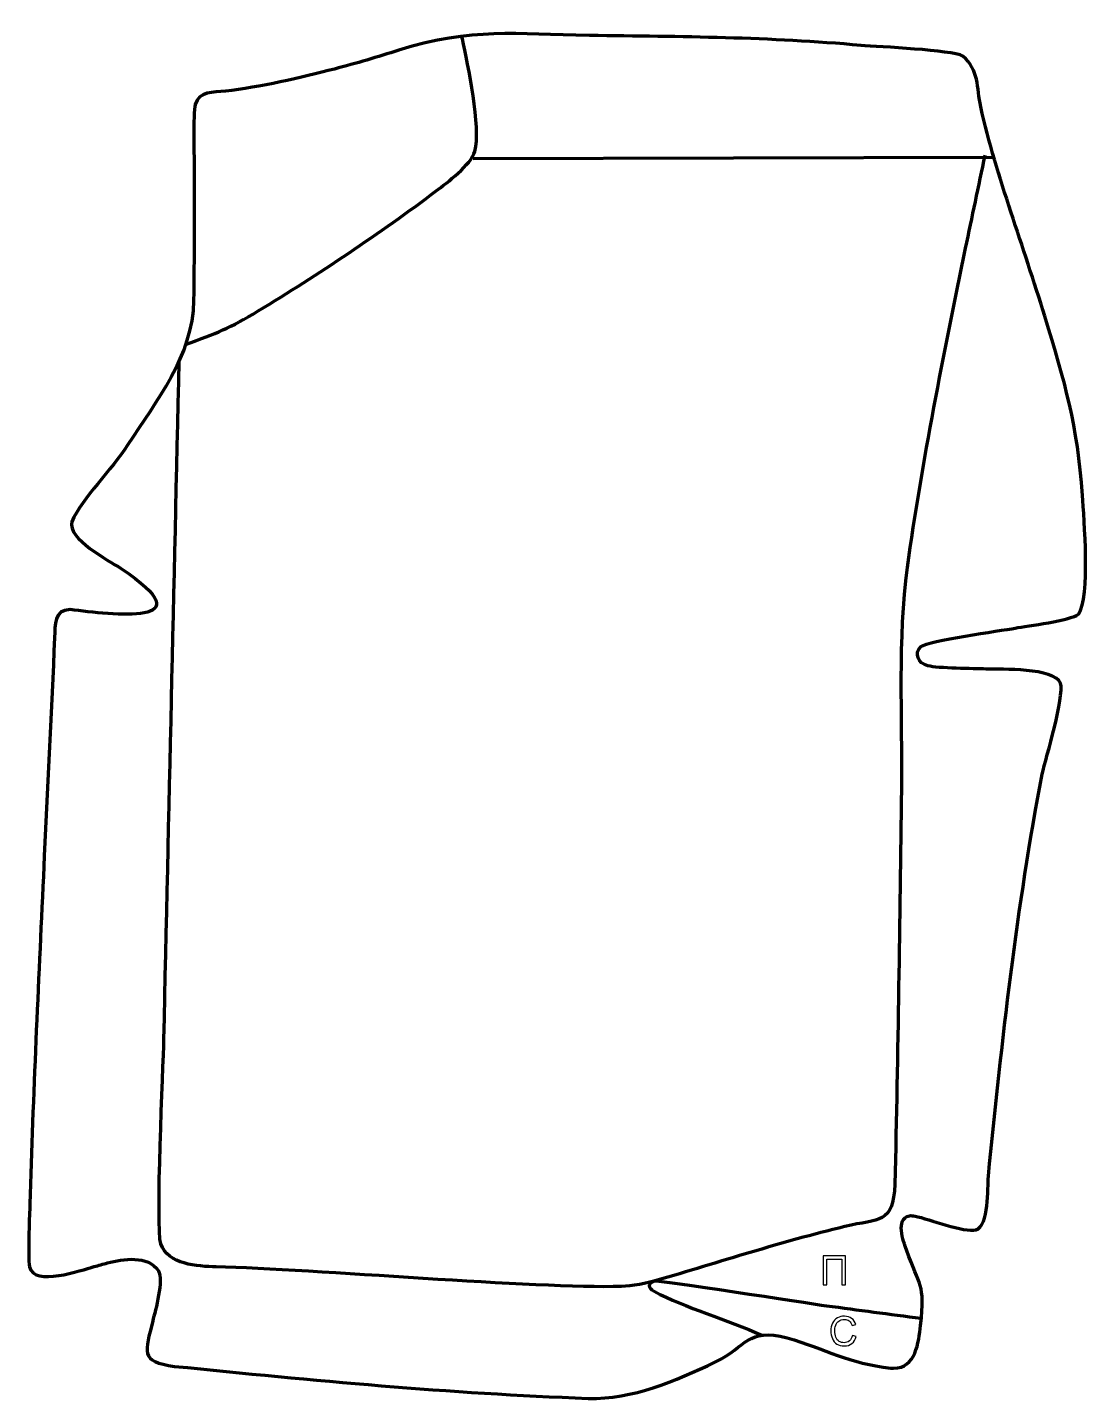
# Model space of a CAD drawing. Header units: millimetres. Extents: x -623 to 48, y 37 to 903.
import ezdxf

# ---------------------------------------------------------------- set-up
doc = ezdxf.new("R2010")
doc.units = ezdxf.units.MM
doc.header["$MEASUREMENT"] = 0
doc.layers.add('layer 2', color=7, linetype='Continuous')
doc.layers.add('layer 3', color=7, linetype='Continuous')

msp = doc.modelspace()

# ---------------------------------------------------------------- linework, layer by layer
at = {"layer": 'layer 2', "color": 140, "lineweight": 158}
for points, knots in [([(-522.8957, 703.1742), (-503.2773, 710.1409), (-495.1035, 713.3379), (-477.0196, 724.2887), (-477.0196, 724.2887), (-439.3409, 747.2669), (-399.8934, 773.3855), (-364.7036, 799.9917), (-364.7036, 799.9917), (-357.5637, 805.39), (-342.9991, 816.3608), (-340.2296, 824.9775), (-340.2296, 824.9775), (-336.3903, 840.1975), (-344.6478, 879.4099), (-348.1608, 895.895), (-348.1608, 895.895), (-348.3241, 896.6609), (-348.6482, 896.8994), (-349.1249, 897.4916)], [0, 0, 0, 0, 0.16666667, 0.16666667, 0.16666667, 0.16666667, 0.33333333, 0.33333333, 0.33333333, 0.33333333, 0.5, 0.5, 0.5, 0.5, 0.66666667, 0.66666667, 0.66666667, 0.66666667, 1, 1, 1, 1]), ([(-18.3981, 822.5424), (-22.4883, 802.9862), (-26.5784, 783.43), (-30.6686, 763.8738), (-30.6686, 763.8738), (-44.3886, 697.6742), (-58.1091, 629.2755), (-67.3949, 562.3601), (-67.3949, 562.3601), (-73.4775, 517.5711), (-70.5122, 468.0092), (-71.0644, 422.4784), (-71.0644, 422.4784), (-72.0801, 339.4026), (-73.248, 256.2193), (-75.1562, 173.1616), (-75.1562, 173.1616), (-76.3945, 147.5814), (-84.7065, 151.6977), (-106.7125, 146.4225), (-106.7125, 146.4225), (-147.1527, 136.7282), (-186.0349, 123.8876), (-225.934, 112.281), (-225.934, 112.281), (-230.952, 110.8214), (-241.7604, 108.7749), (-247.7086, 108.6089), (-247.7086, 108.6089), (-301.8206, 107.0992), (-442.2924, 119.4843), (-503.6145, 121.0009), (-503.6145, 121.0009), (-515.3283, 121.2906), (-534.3599, 122.3337), (-538.557, 135.5772), (-538.557, 135.5772), (-541.881, 146.066), (-537.0129, 247.5493), (-536.6336, 264.6489), (-536.6336, 264.6489), (-533.4289, 407.3822), (-530.2076, 550.1152), (-526.9833, 692.8481)], [0, 0, 0, 0, 0.08333333, 0.08333333, 0.08333333, 0.08333333, 0.16666667, 0.16666667, 0.16666667, 0.16666667, 0.25, 0.25, 0.25, 0.25, 0.33333333, 0.33333333, 0.33333333, 0.33333333, 0.41666667, 0.41666667, 0.41666667, 0.41666667, 0.5, 0.5, 0.5, 0.5, 0.58333333, 0.58333333, 0.58333333, 0.58333333, 0.66666667, 0.66666667, 0.66666667, 0.66666667, 0.75, 0.75, 0.75, 0.75, 0.83333333, 0.83333333, 0.83333333, 0.83333333, 1, 1, 1, 1]), ([(-58.4905, 88.3001), (-78.3902, 90.9462), (-98.2899, 93.5923), (-118.1896, 96.2384), (-118.1896, 96.2384), (-130.9679, 97.9376), (-224.7922, 112.8726), (-227.0069, 111.9945), (-227.0069, 111.9945), (-231.0931, 110.3743), (-231.3014, 107.7737), (-227.1154, 105.5457), (-227.1154, 105.5457), (-207.7248, 95.2252), (-180.8016, 87.5721), (-159.0469, 77.8088)], [0, 0, 0, 0, 0.2, 0.2, 0.2, 0.2, 0.4, 0.4, 0.4, 0.4, 0.6, 0.6, 0.6, 0.6, 1, 1, 1, 1])]:
    msp.add_open_spline(points, degree=3, knots=knots, dxfattribs=at)
msp.add_open_spline([(-341.3563, 820.3925), (-341.3563, 820.3925), (-12.6825, 821.3935), (-12.6825, 821.3935)], degree=3, dxfattribs=at)
at = {"layer": 'layer 2', "color": 142}
for points, knots in [([(-120.5198, 127.9086), (-120.5198, 127.9086), (-106.245, 127.9086), (-106.245, 127.9086), (-106.245, 127.9086), (-106.245, 127.9086), (-106.245, 109.7222), (-106.245, 109.7222), (-106.245, 109.7222), (-106.245, 109.7222), (-108.658, 109.7222), (-108.658, 109.7222), (-108.658, 109.7222), (-108.658, 109.7222), (-108.658, 125.775), (-108.658, 125.775), (-108.658, 125.775), (-108.658, 125.775), (-118.1068, 125.775), (-118.1068, 125.775), (-118.1068, 125.775), (-118.1068, 125.775), (-118.1068, 109.7222), (-118.1068, 109.7222), (-118.1068, 109.7222), (-118.1068, 109.7222), (-120.5198, 109.7222), (-120.5198, 109.7222), (-120.5198, 109.7222), (-120.5198, 109.7222), (-120.5198, 127.9086), (-120.5198, 127.9086)], [0, 0, 0, 0, 0.11111111, 0.11111111, 0.11111111, 0.11111111, 0.22222222, 0.22222222, 0.22222222, 0.22222222, 0.33333333, 0.33333333, 0.33333333, 0.33333333, 0.44444444, 0.44444444, 0.44444444, 0.44444444, 0.55555556, 0.55555556, 0.55555556, 0.55555556, 0.66666667, 0.66666667, 0.66666667, 0.66666667, 0.77777778, 0.77777778, 0.77777778, 0.77777778, 1, 1, 1, 1]), ([(-101.9476, 77.7373), (-101.9476, 77.7373), (-99.5346, 77.1277), (-99.5346, 77.1277), (-99.5346, 77.1277), (-100.0384, 75.1508), (-100.9443, 73.6479), (-102.2524, 72.6108), (-102.2524, 72.6108), (-103.5605, 71.5736), (-105.1607, 71.0529), (-107.053, 71.0529), (-107.053, 71.0529), (-109.0088, 71.0529), (-110.6005, 71.4508), (-111.8282, 72.2509), (-111.8282, 72.2509), (-113.0559, 73.0468), (-113.9872, 74.2025), (-114.6264, 75.7138), (-114.6264, 75.7138), (-115.2657, 77.2293), (-115.5874, 78.8507), (-115.5874, 80.5864), (-115.5874, 80.5864), (-115.5874, 82.4787), (-115.2276, 84.1297), (-114.5037, 85.5394), (-114.5037, 85.5394), (-113.7798, 86.9491), (-112.7511, 88.0201), (-111.4176, 88.7525), (-111.4176, 88.7525), (-110.0841, 89.4848), (-108.6151, 89.8489), (-107.0149, 89.8489), (-107.0149, 89.8489), (-105.1946, 89.8489), (-103.6663, 89.3875), (-102.4302, 88.4604), (-102.4302, 88.4604), (-101.1898, 87.5333), (-100.3262, 86.2336), (-99.8394, 84.5572), (-99.8394, 84.5572), (-99.8394, 84.5572), (-102.2016, 83.9984), (-102.2016, 83.9984), (-102.2016, 83.9984), (-102.6207, 85.3192), (-103.2345, 86.2844), (-104.0346, 86.8856), (-104.0346, 86.8856), (-104.8347, 87.4909), (-105.8423, 87.7915), (-107.0572, 87.7915), (-107.0572, 87.7915), (-108.45, 87.7915), (-109.6184, 87.4571), (-110.554, 86.7882), (-110.554, 86.7882), (-111.4895, 86.1193), (-112.1499, 85.2176), (-112.5267, 84.0916), (-112.5267, 84.0916), (-112.9077, 82.9613), (-113.0982, 81.7971), (-113.0982, 80.5991), (-113.0982, 80.5991), (-113.0982, 79.0539), (-112.8738, 77.7035), (-112.4251, 76.552), (-112.4251, 76.552), (-111.9764, 75.3963), (-111.2779, 74.5369), (-110.3296, 73.9654), (-110.3296, 73.9654), (-109.3813, 73.3939), (-108.3569, 73.1103), (-107.252, 73.1103), (-107.252, 73.1103), (-105.9058, 73.1103), (-104.7712, 73.4998), (-103.8399, 74.2745), (-103.8399, 74.2745), (-102.9086, 75.0534), (-102.2778, 76.2049), (-101.9476, 77.7373)], [0, 0, 0, 0, 0.04347826, 0.04347826, 0.04347826, 0.04347826, 0.08695652, 0.08695652, 0.08695652, 0.08695652, 0.13043478, 0.13043478, 0.13043478, 0.13043478, 0.17391304, 0.17391304, 0.17391304, 0.17391304, 0.2173913, 0.2173913, 0.2173913, 0.2173913, 0.26086957, 0.26086957, 0.26086957, 0.26086957, 0.30434783, 0.30434783, 0.30434783, 0.30434783, 0.34782609, 0.34782609, 0.34782609, 0.34782609, 0.39130435, 0.39130435, 0.39130435, 0.39130435, 0.43478261, 0.43478261, 0.43478261, 0.43478261, 0.47826087, 0.47826087, 0.47826087, 0.47826087, 0.52173913, 0.52173913, 0.52173913, 0.52173913, 0.56521739, 0.56521739, 0.56521739, 0.56521739, 0.60869565, 0.60869565, 0.60869565, 0.60869565, 0.65217391, 0.65217391, 0.65217391, 0.65217391, 0.69565217, 0.69565217, 0.69565217, 0.69565217, 0.73913043, 0.73913043, 0.73913043, 0.73913043, 0.7826087, 0.7826087, 0.7826087, 0.7826087, 0.82608696, 0.82608696, 0.82608696, 0.82608696, 0.86956522, 0.86956522, 0.86956522, 0.86956522, 0.91304348, 0.91304348, 0.91304348, 0.91304348, 1, 1, 1, 1])]:
    msp.add_open_spline(points, degree=3, knots=knots, dxfattribs=at)
at = {"layer": 'layer 3', "color": 242, "lineweight": 158}
msp.add_open_spline([(-388.332, 888.8329), (-341.6406, 903.1778), (-314.9872, 898.8146), (-267.8629, 898.1118), (-267.8629, 898.1118), (-209.8208, 897.3439), (-154.3988, 897.0509), (-96.4027, 891.8314), (-96.4027, 891.8314), (-84.662, 890.8502), (-39.7206, 889.0327), (-32.1524, 885.1017), (-32.1524, 885.1017), (-21.9624, 876.4366), (-23.5494, 865.3751), (-20.9664, 852.9841), (-20.9664, 852.9841), (-10.7939, 808.6094), (6.2786, 764.6856), (19.4379, 720.8751), (19.4379, 720.8751), (32.3892, 678.8035), (40.2026, 652.433), (43.2474, 607.8395), (43.2474, 607.8395), (44.2384, 593.325), (48.3959, 543.2892), (40.7896, 532.9094), (40.7896, 532.9094), (35.7455, 528.8233), (8.6421, 525.3989), (0.7901, 524.1337), (0.7901, 524.1337), (-8.7021, 522.3282), (-54.1927, 516.2168), (-58.6543, 512.389), (-58.6543, 512.389), (-63.2385, 508.456), (-60.5597, 501.8193), (-54.2501, 500.2757), (-54.2501, 500.2757), (-47.9996, 498.7467), (-25.3802, 498.465), (-17.4514, 498.2546), (-17.4514, 498.2546), (-7.8414, 497.9995), (25.3181, 499.248), (29.4499, 489.38), (29.4499, 489.38), (31.8782, 480.7211), (20.4623, 442.8843), (17.8023, 431.8579), (17.8023, 431.8579), (1.8385, 347.9855), (-7.5979, 263.0681), (-16.1433, 178.172), (-16.1433, 178.172), (-16.734, 170.7314), (-15.3267, 146.8304), (-24.1036, 144.359), (-24.1036, 144.359), (-31.2188, 142.3555), (-53.7756, 151.1663), (-62.3919, 153.0832), (-62.3919, 153.0832), (-63.8199, 153.3243), (-64.5431, 153.357), (-65.9695, 153.2338), (-65.9695, 153.2338), (-75.0205, 151.0041), (-69.8025, 137.3553), (-67.7919, 131.6573), (-67.7919, 131.6573), (-59.4391, 107.9866), (-56.0228, 111.2678), (-58.9115, 84.0638), (-58.9115, 84.0638), (-60.062, 73.2289), (-61.9852, 56.9894), (-75.9873, 57.1013), (-75.9873, 57.1013), (-75.9873, 57.1013), (-77.7336, 57.1153), (-77.7336, 57.1153), (-77.7336, 57.1153), (-104.028, 59.9851), (-119.1313, 69.0539), (-143.0483, 76.2529), (-143.0483, 76.2529), (-169.1646, 82.4091), (-167.6321, 71.1851), (-188.7901, 60.7638), (-188.7901, 60.7638), (-213.8547, 49.0735), (-240.6345, 37.2433), (-268.8391, 37.9956), (-268.8391, 37.9956), (-355.9949, 41.1843), (-443.1037, 49.3869), (-529.8511, 58.205), (-529.8511, 58.205), (-552.4319, 61.1369), (-548.3297, 67.5189), (-543.6437, 86.9355), (-543.6437, 86.9355), (-542.0351, 93.6008), (-536.5388, 112.8619), (-540.081, 118.5079), (-540.081, 118.5079), (-546.441, 128.6454), (-562.6109, 125.9106), (-572.1574, 123.4779), (-572.1574, 123.4779), (-575.025, 122.7472), (-577.881, 121.93), (-580.7367, 121.1499), (-580.7367, 121.1499), (-588.7209, 118.8827), (-618.6513, 108.2544), (-621.443, 120.9191), (-621.443, 120.9191), (-622.7777, 126.974), (-621.0767, 164.1422), (-620.8057, 173.2946), (-620.8057, 173.2946), (-618.7614, 242.3434), (-615.2971, 311.3456), (-612.1096, 380.3485), (-612.1096, 380.3485), (-609.9885, 426.2978), (-607.6569, 472.2635), (-605.6393, 518.2127), (-605.6393, 518.2127), (-605.3863, 526.1252), (-606.0855, 535.6831), (-595.8756, 535.7427), (-595.8756, 535.7427), (-569.4702, 532.611), (-508.1516, 524.6682), (-563.92, 561.8418), (-563.92, 561.8418), (-571.46, 566.8678), (-597.7626, 580.4878), (-594.7741, 591.2243), (-594.7741, 591.2243), (-588.1241, 606.1384), (-569.324, 624.2485), (-559.5718, 639.6118), (-559.5718, 639.6118), (-541.2165, 667.7801), (-518.4617, 695.6958), (-517.8786, 730.8809), (-517.8786, 730.8809), (-517.4829, 757.7645), (-517.4539, 785.12), (-517.4586, 812.0243), (-517.4586, 812.0243), (-517.4601, 820.4737), (-518.4643, 848.4918), (-516.7912, 854.525), (-516.7912, 854.525), (-514.417, 863.0867), (-505.3476, 862.0537), (-497.8019, 862.9266), (-497.8019, 862.9266), (-476.5354, 865.3865), (-449.7706, 871.477), (-428.9215, 876.9325), (-428.9215, 876.9325), (-415.2542, 880.5088), (-401.7777, 884.5012), (-388.332, 888.8329)], degree=3, knots=[0, 0, 0, 0, 0.02272727, 0.02272727, 0.02272727, 0.02272727, 0.04545455, 0.04545455, 0.04545455, 0.04545455, 0.06818182, 0.06818182, 0.06818182, 0.06818182, 0.09090909, 0.09090909, 0.09090909, 0.09090909, 0.11363636, 0.11363636, 0.11363636, 0.11363636, 0.13636364, 0.13636364, 0.13636364, 0.13636364, 0.15909091, 0.15909091, 0.15909091, 0.15909091, 0.18181818, 0.18181818, 0.18181818, 0.18181818, 0.20454545, 0.20454545, 0.20454545, 0.20454545, 0.22727273, 0.22727273, 0.22727273, 0.22727273, 0.25, 0.25, 0.25, 0.25, 0.27272727, 0.27272727, 0.27272727, 0.27272727, 0.29545455, 0.29545455, 0.29545455, 0.29545455, 0.31818182, 0.31818182, 0.31818182, 0.31818182, 0.34090909, 0.34090909, 0.34090909, 0.34090909, 0.36363636, 0.36363636, 0.36363636, 0.36363636, 0.38636364, 0.38636364, 0.38636364, 0.38636364, 0.40909091, 0.40909091, 0.40909091, 0.40909091, 0.43181818, 0.43181818, 0.43181818, 0.43181818, 0.45454545, 0.45454545, 0.45454545, 0.45454545, 0.47727273, 0.47727273, 0.47727273, 0.47727273, 0.5, 0.5, 0.5, 0.5, 0.52272727, 0.52272727, 0.52272727, 0.52272727, 0.54545455, 0.54545455, 0.54545455, 0.54545455, 0.56818182, 0.56818182, 0.56818182, 0.56818182, 0.59090909, 0.59090909, 0.59090909, 0.59090909, 0.61363636, 0.61363636, 0.61363636, 0.61363636, 0.63636364, 0.63636364, 0.63636364, 0.63636364, 0.65909091, 0.65909091, 0.65909091, 0.65909091, 0.68181818, 0.68181818, 0.68181818, 0.68181818, 0.70454545, 0.70454545, 0.70454545, 0.70454545, 0.72727273, 0.72727273, 0.72727273, 0.72727273, 0.75, 0.75, 0.75, 0.75, 0.77272727, 0.77272727, 0.77272727, 0.77272727, 0.79545455, 0.79545455, 0.79545455, 0.79545455, 0.81818182, 0.81818182, 0.81818182, 0.81818182, 0.84090909, 0.84090909, 0.84090909, 0.84090909, 0.86363636, 0.86363636, 0.86363636, 0.86363636, 0.88636364, 0.88636364, 0.88636364, 0.88636364, 0.90909091, 0.90909091, 0.90909091, 0.90909091, 0.93181818, 0.93181818, 0.93181818, 0.93181818, 0.95454545, 0.95454545, 0.95454545, 0.95454545, 1, 1, 1, 1], dxfattribs=at)

doc.saveas('drawing.dxf')
